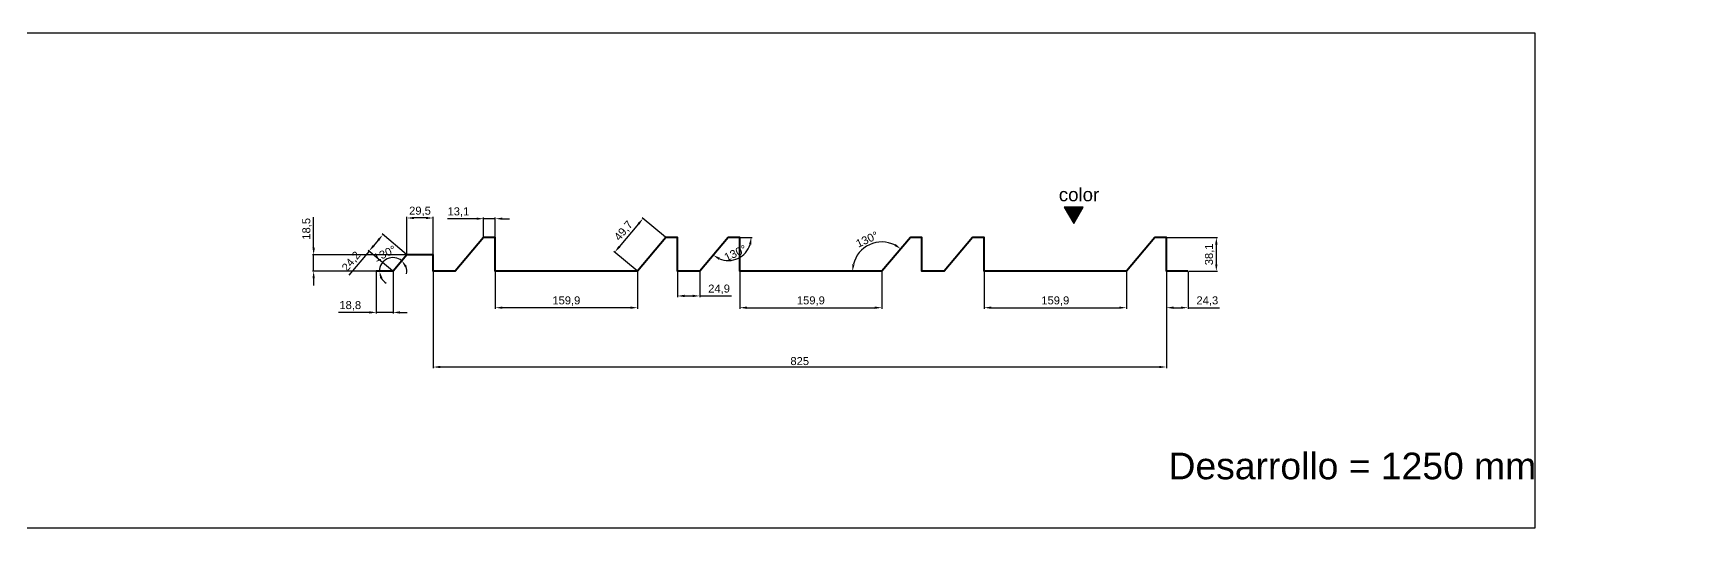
# Model space of a CAD drawing. Header units: millimetres. Extents: x 4334 to 41995838936, y 18500 to 30334.
# Drawn here: x 23997 to 25853, y 21082 to 21640 of the extents above; entities that cross this region are included whole.
import ezdxf

# ---------------------------------------------------------------- set-up
doc = ezdxf.new("R2010")
doc.units = ezdxf.units.MM
doc.layers.add('ANOTACIONES', color=7, linetype='Continuous', plot=False)
doc.layers.add('COTAS1', color=7, linetype='Continuous', lineweight=0)
doc.layers.add('FIBRA NEUTRA', color=1, linetype='Continuous', lineweight=40)
doc.layers.add('RECUADROS', color=253, linetype='Continuous')
doc.styles.get("Standard").update_dxf_attribs({"font": 'arial.ttf'})
doc.dimstyles.new('ISO-25', dxfattribs={"dimtxt": 9, "dimasz": 8, "dimexe": 1.25, "dimexo": 0.625, "dimgap": 2, "dimtad": 1, "dimdec": 1, "dimtxsty": 'Standard', "dimcen": 2.5, "dimadec": 0, "dimazin": 0, "dimtfac": 1, "dimtdec": 1, "dimtmove": 0, "dimatfit": 3, "dimfxl": 1, "dimarcsym": 0})

# ---------------------------------------------------------------- blocks, each defined once
blk = doc.blocks.new('*D661')
at = {"layer": 'COTAS1', "color": 0, "lineweight": -2, "transparency": 16777216}
for p, q in [((24496.2, 21430.4), (24463.4, 21430.4)), ((24504.2, 21409.9), (24504.2, 21431.6)), ((24517.3, 21430.4), (24504.2, 21430.4)), ((24517.3, 21409.9), (24517.3, 21431.6)), ((24525.3, 21430.4), (24533.3, 21430.4))]:
    blk.add_line(p, q, dxfattribs=at)
at = {"layer": 'COTAS1', "color": 0, "transparency": 16777216}
for points in [[(24496.2, 21431.7), (24496.2, 21429.1), (24504.2, 21430.4)], [(24525.3, 21431.7), (24525.3, 21429.1), (24517.3, 21430.4)]]:
    blk.add_solid(points, dxfattribs=at)
at = {"layer": 'Defpoints', "color": 0, "transparency": 16777216}
for p in [(24504.2, 21430.4), (24504.2, 21409.3), (24517.3, 21409.3)]:
    blk.add_point(p, dxfattribs=at)
at = {"layer": 'COTAS1', "color": 0, "transparency": 16777216, "insert": (24475.8, 21437.8), "char_height": 9, "attachment_point": 5}
blk.add_mtext('13,1', dxfattribs=at)
blk = doc.blocks.new('*D662')
at = {"layer": 'COTAS1', "color": 0, "lineweight": -2, "transparency": 16777216}
for p, q in [((24417.9, 21390.4), (24417.9, 21432.4)), ((24439.4, 21431.2), (24425.9, 21431.2)), ((24447.4, 21390.4), (24447.4, 21432.4))]:
    blk.add_line(p, q, dxfattribs=at)
at = {"layer": 'COTAS1', "color": 0, "transparency": 16777216}
for points in [[(24425.9, 21432.5), (24425.9, 21429.9), (24417.9, 21431.2)], [(24439.4, 21432.5), (24439.4, 21429.9), (24447.4, 21431.2)]]:
    blk.add_solid(points, dxfattribs=at)
at = {"layer": 'Defpoints', "color": 0, "transparency": 16777216}
for p in [(24417.9, 21431.2), (24417.9, 21389.7), (24447.4, 21389.7)]:
    blk.add_point(p, dxfattribs=at)
at = {"layer": 'COTAS1', "color": 0, "transparency": 16777216, "insert": (24432.6, 21438.6), "char_height": 9, "attachment_point": 5}
blk.add_mtext('29,5', dxfattribs=at)
blk = doc.blocks.new('*D663')
at = {"layer": 'COTAS1', "color": 0, "lineweight": -2, "transparency": 16777216}
for p, q in [((24517.3, 21370.6), (24517.3, 21328.9)), ((24677.2, 21370.6), (24677.2, 21328.9)), ((24669.2, 21330.2), (24525.3, 21330.2))]:
    blk.add_line(p, q, dxfattribs=at)
at = {"layer": 'COTAS1', "color": 0, "transparency": 16777216}
for points in [[(24525.3, 21331.5), (24525.3, 21328.9), (24517.3, 21330.2)], [(24669.2, 21331.5), (24669.2, 21328.9), (24677.2, 21330.2)]]:
    blk.add_solid(points, dxfattribs=at)
at = {"layer": 'Defpoints', "color": 0, "transparency": 16777216}
for p in [(24517.3, 21371.2), (24677.2, 21371.2), (24517.3, 21330.2)]:
    blk.add_point(p, dxfattribs=at)
at = {"layer": 'COTAS1', "color": 0, "transparency": 16777216, "insert": (24597.2, 21337.6), "char_height": 9, "attachment_point": 5}
blk.add_mtext('159,9', dxfattribs=at)
blk = doc.blocks.new('*D664')
at = {"layer": 'COTAS1', "color": 0, "lineweight": -2, "transparency": 16777216}
for p, q in [((24792.2, 21370.6), (24792.2, 21328.9)), ((24952, 21370.6), (24952, 21328.9)), ((24800.2, 21330.2), (24944, 21330.2))]:
    blk.add_line(p, q, dxfattribs=at)
at = {"layer": 'COTAS1', "color": 0, "transparency": 16777216}
for points in [[(24800.2, 21331.5), (24800.2, 21328.9), (24792.2, 21330.2)], [(24944, 21331.5), (24944, 21328.9), (24952, 21330.2)]]:
    blk.add_solid(points, dxfattribs=at)
at = {"layer": 'Defpoints', "color": 0, "transparency": 16777216}
for p in [(24792.2, 21371.2), (24952, 21371.2), (24952, 21330.2)]:
    blk.add_point(p, dxfattribs=at)
at = {"layer": 'COTAS1', "color": 0, "transparency": 16777216, "insert": (24872.1, 21337.6), "char_height": 9, "attachment_point": 5}
blk.add_mtext('159,9', dxfattribs=at)
blk = doc.blocks.new('*D665')
at = {"layer": 'COTAS1', "color": 0, "lineweight": -2, "transparency": 16777216}
for p, q in [((25067, 21370.6), (25067, 21328.9)), ((25226.9, 21370.6), (25226.9, 21328.9)), ((25075, 21330.2), (25218.9, 21330.2))]:
    blk.add_line(p, q, dxfattribs=at)
at = {"layer": 'COTAS1', "color": 0, "transparency": 16777216}
for points in [[(25075, 21331.5), (25075, 21328.9), (25067, 21330.2)], [(25218.9, 21331.5), (25218.9, 21328.9), (25226.9, 21330.2)]]:
    blk.add_solid(points, dxfattribs=at)
at = {"layer": 'Defpoints', "color": 0, "transparency": 16777216}
for p in [(25067, 21371.2), (25226.9, 21371.2), (25226.9, 21330.2)]:
    blk.add_point(p, dxfattribs=at)
at = {"layer": 'COTAS1', "color": 0, "transparency": 16777216, "insert": (25147, 21337.6), "char_height": 9, "attachment_point": 5}
blk.add_mtext('159,9', dxfattribs=at)
blk = doc.blocks.new('*D666')
at = {"layer": 'COTAS1', "color": 0, "lineweight": -2, "transparency": 16777216}
for p, q in [((25271.9, 21370.6), (25271.9, 21328.9)), ((25296.2, 21370.6), (25296.2, 21328.9)), ((25279.9, 21330.2), (25288.2, 21330.2)), ((25296.2, 21330.2), (25331.7, 21330.2))]:
    blk.add_line(p, q, dxfattribs=at)
at = {"layer": 'COTAS1', "color": 0, "transparency": 16777216}
for points in [[(25279.9, 21331.5), (25279.9, 21328.9), (25271.9, 21330.2)], [(25288.2, 21331.5), (25288.2, 21328.9), (25296.2, 21330.2)]]:
    blk.add_solid(points, dxfattribs=at)
at = {"layer": 'Defpoints', "color": 0, "transparency": 16777216}
for p in [(25271.9, 21371.2), (25296.2, 21371.2), (25296.2, 21330.2)]:
    blk.add_point(p, dxfattribs=at)
at = {"layer": 'COTAS1', "color": 0, "transparency": 16777216, "insert": (25317.9, 21337.6), "char_height": 9, "attachment_point": 5}
blk.add_mtext('24,3', dxfattribs=at)
blk = doc.blocks.new('*D667')
at = {"layer": 'COTAS1', "color": 0, "lineweight": -2, "transparency": 16777216}
for p, q in [((24447.4, 21370.6), (24447.4, 21262.2)), ((25271.9, 21370.6), (25271.9, 21262.2)), ((25263.9, 21263.4), (24455.4, 21263.4))]:
    blk.add_line(p, q, dxfattribs=at)
at = {"layer": 'COTAS1', "color": 0, "transparency": 16777216}
for points in [[(24455.4, 21264.7), (24455.4, 21262.1), (24447.4, 21263.4)], [(25263.9, 21264.7), (25263.9, 21262.1), (25271.9, 21263.4)]]:
    blk.add_solid(points, dxfattribs=at)
at = {"layer": 'Defpoints', "color": 0, "transparency": 16777216}
for p in [(24447.4, 21371.2), (25271.9, 21371.2), (24447.4, 21263.4)]:
    blk.add_point(p, dxfattribs=at)
at = {"layer": 'COTAS1', "color": 0, "transparency": 16777216, "insert": (24859.6, 21270), "char_height": 9, "attachment_point": 5}
blk.add_mtext('825', dxfattribs=at)
blk = doc.blocks.new('*D668')
at = {"layer": 'COTAS1', "color": 0, "lineweight": -2, "transparency": 16777216}
for p, q in [((24708.6, 21409.7), (24682.6, 21431.5)), ((24678.4, 21424.6), (24656.7, 21398.8)), ((24676.7, 21371.6), (24650.6, 21393.5))]:
    blk.add_line(p, q, dxfattribs=at)
at = {"layer": 'COTAS1', "color": 0, "transparency": 16777216}
for points in [[(24677.4, 21425.5), (24679.4, 21423.8), (24683.5, 21430.7)], [(24655.7, 21399.7), (24657.8, 21398), (24651.6, 21392.7)]]:
    blk.add_solid(points, dxfattribs=at)
at = {"layer": 'Defpoints', "color": 0, "transparency": 16777216}
for p in [(24651.6, 21392.7), (24709.1, 21409.3), (24677.2, 21371.2)]:
    blk.add_point(p, dxfattribs=at)
at = {"layer": 'COTAS1', "color": 0, "transparency": 16777216, "insert": (24661.9, 21416.5), "char_height": 9, "attachment_point": 5, "rotation": 50}
blk.add_mtext('49,7', dxfattribs=at)
blk = doc.blocks.new('*D669')
at = {"layer": 'COTAS1', "color": 0, "lineweight": -2, "transparency": 16777216}
for p, q in [((25272.6, 21409.3), (25329.3, 21409.3)), ((25328.1, 21379.2), (25328.1, 21401.3)), ((25296.8, 21371.2), (25329.3, 21371.2))]:
    blk.add_line(p, q, dxfattribs=at)
at = {"layer": 'COTAS1', "color": 0, "transparency": 16777216}
for points in [[(25326.7, 21401.3), (25329.4, 21401.3), (25328.1, 21409.3)], [(25326.7, 21379.2), (25329.4, 21379.2), (25328.1, 21371.2)]]:
    blk.add_solid(points, dxfattribs=at)
at = {"layer": 'Defpoints', "color": 0, "transparency": 16777216}
for p in [(25271.9, 21409.3), (25328.1, 21409.3), (25296.2, 21371.2)]:
    blk.add_point(p, dxfattribs=at)
at = {"layer": 'COTAS1', "color": 0, "transparency": 16777216, "insert": (25320.6, 21390.2), "char_height": 9, "attachment_point": 5, "rotation": 90}
blk.add_mtext('38,1', dxfattribs=at)
blk = doc.blocks.new('*D670')
at = {"layer": 'COTAS1', "color": 0, "lineweight": -2, "transparency": 16777216}
blk.add_arc((24952, 21371.2), 33, 63.9087, 166.0913, dxfattribs=at)
at = {"layer": 'COTAS1', "color": 0, "transparency": 16777216}
for points in [[(24967.3, 21402), (24965.9, 21399.8), (24973.3, 21396.5)], [(24921.3, 21379), (24918.7, 21379.3), (24919, 21371.2)]]:
    blk.add_solid(points, dxfattribs=at)
at = {"layer": 'Defpoints', "color": 0, "transparency": 16777216}
for p in [(24950.1, 21404.2), (24984, 21409.3), (24792.2, 21371.2), (24952, 21371.2), (24952, 21371.2)]:
    blk.add_point(p, dxfattribs=at)
at = {"layer": 'COTAS1', "color": 0, "transparency": 16777216, "insert": (24935.3, 21407.1), "char_height": 9, "attachment_point": 5, "rotation": 25}
blk.add_mtext('130°', dxfattribs=at)
blk = doc.blocks.new('*D671')
at = {"layer": 'COTAS1', "color": 0, "lineweight": -2, "transparency": 16777216}
blk.add_line((24792.8, 21409.3), (24806.3, 21409.3), dxfattribs=at)
blk.add_arc((24779.1, 21409.3), 26, 247.7135, 342.2865, dxfattribs=at)
at = {"layer": 'COTAS1', "color": 0, "transparency": 16777216}
for points in [[(24802.5, 21401.6), (24805.1, 21401.2), (24805, 21409.3)], [(24768.5, 21384.1), (24769.9, 21386.4), (24762.4, 21389.4)]]:
    blk.add_solid(points, dxfattribs=at)
at = {"layer": 'Defpoints', "color": 0, "transparency": 16777216}
for p in [(24779.1, 21409.3), (24779.1, 21409.3), (24792.2, 21409.3), (24780.6, 21383.3), (24747.1, 21371.2)]:
    blk.add_point(p, dxfattribs=at)
at = {"layer": 'COTAS1', "color": 0, "transparency": 16777216, "insert": (24787.2, 21391.7), "char_height": 9, "attachment_point": 5, "rotation": 25}
blk.add_mtext('130°', dxfattribs=at)
blk = doc.blocks.new('*D672')
at = {"layer": 'COTAS1', "color": 0, "lineweight": -2, "transparency": 16777216}
for start, end in [(50, 180), (349.6534, 19.8267), (210.1733, 240.3466)]:
    blk.add_arc((24402.3, 21371.2), 15.4, start, end, dxfattribs=at)
at = {"layer": 'COTAS1', "color": 0, "transparency": 16777216}
for points in [[(24415.7, 21375.7), (24417.9, 21377.2), (24412.2, 21383)], [(24387.7, 21363.1), (24390.3, 21363.8), (24387, 21371.2)]]:
    blk.add_solid(points, dxfattribs=at)
at = {"layer": 'Defpoints', "color": 0, "transparency": 16777216}
for p in [(24401.4, 21386.6), (24417.9, 21389.7), (24383.5, 21371.2), (24402.3, 21371.2), (24402.3, 21371.2)]:
    blk.add_point(p, dxfattribs=at)
at = {"layer": 'COTAS1', "color": 0, "transparency": 16777216, "insert": (24393, 21391.1), "char_height": 9, "attachment_point": 5, "rotation": 25}
blk.add_mtext('130°', dxfattribs=at)
blk = doc.blocks.new('*D673')
at = {"layer": 'COTAS1', "color": 0, "lineweight": -2, "transparency": 16777216}
for p, q in [((24417.4, 21390.1), (24389.9, 21413.2)), ((24375.3, 21393.9), (24352.5, 21366.7)), ((24401.8, 21371.6), (24374.4, 21394.7)), ((24385.7, 21406.3), (24380.5, 21400))]:
    blk.add_line(p, q, dxfattribs=at)
at = {"layer": 'COTAS1', "color": 0, "transparency": 16777216}
for points in [[(24384.7, 21407.1), (24386.7, 21405.4), (24390.9, 21412.4)], [(24379.4, 21400.8), (24381.5, 21399.1), (24375.3, 21393.9)]]:
    blk.add_solid(points, dxfattribs=at)
at = {"layer": 'Defpoints', "color": 0, "transparency": 16777216}
for p in [(24375.3, 21393.9), (24417.9, 21389.7), (24402.3, 21371.2)]:
    blk.add_point(p, dxfattribs=at)
at = {"layer": 'COTAS1', "color": 0, "transparency": 16777216, "insert": (24355.7, 21382), "char_height": 9, "attachment_point": 5, "rotation": 50}
blk.add_mtext('24,2', dxfattribs=at)
blk = doc.blocks.new('*D674')
at = {"layer": 'COTAS1', "color": 0, "lineweight": -2, "transparency": 16777216}
for p, q in [((24383.5, 21370.6), (24383.5, 21323.6)), ((24402.3, 21370.6), (24402.3, 21323.6)), ((24375.5, 21324.9), (24340.9, 21324.9)), ((24402.3, 21324.9), (24383.5, 21324.9)), ((24410.3, 21324.9), (24418.3, 21324.9))]:
    blk.add_line(p, q, dxfattribs=at)
at = {"layer": 'COTAS1', "color": 0, "transparency": 16777216}
for points in [[(24375.5, 21326.2), (24375.5, 21323.5), (24383.5, 21324.9)], [(24410.3, 21326.2), (24410.3, 21323.5), (24402.3, 21324.9)]]:
    blk.add_solid(points, dxfattribs=at)
at = {"layer": 'Defpoints', "color": 0, "transparency": 16777216}
for p in [(24383.5, 21371.2), (24402.3, 21371.2), (24383.5, 21324.9)]:
    blk.add_point(p, dxfattribs=at)
at = {"layer": 'COTAS1', "color": 0, "transparency": 16777216, "insert": (24354.2, 21332.3), "char_height": 9, "attachment_point": 5}
blk.add_mtext('18,8', dxfattribs=at)
blk = doc.blocks.new('*D675')
at = {"layer": 'COTAS1', "color": 0, "lineweight": -2, "transparency": 16777216}
for p, q in [((24722.2, 21370.6), (24722.2, 21342.2)), ((24747.1, 21370.6), (24747.1, 21342.2)), ((24730.2, 21343.4), (24739.1, 21343.4)), ((24747.1, 21343.4), (24782.7, 21343.4))]:
    blk.add_line(p, q, dxfattribs=at)
at = {"layer": 'COTAS1', "color": 0, "transparency": 16777216}
for points in [[(24730.2, 21344.8), (24730.2, 21342.1), (24722.2, 21343.4)], [(24739.1, 21344.8), (24739.1, 21342.1), (24747.1, 21343.4)]]:
    blk.add_solid(points, dxfattribs=at)
at = {"layer": 'Defpoints', "color": 0, "transparency": 16777216}
for p in [(24722.2, 21371.2), (24747.1, 21371.2), (24747.1, 21343.4)]:
    blk.add_point(p, dxfattribs=at)
at = {"layer": 'COTAS1', "color": 0, "transparency": 16777216, "insert": (24768.9, 21350.9), "char_height": 9, "attachment_point": 5}
blk.add_mtext('24,9', dxfattribs=at)
blk = doc.blocks.new('*D660')
at = {"layer": 'COTAS1', "color": 0, "lineweight": -2, "transparency": 16777216}
for p, q in [((24313, 21397.7), (24313, 21432.3)), ((24417.2, 21389.7), (24311.8, 21389.7)), ((24313, 21371.2), (24313, 21389.7)), ((24382.9, 21371.2), (24311.8, 21371.2)), ((24313, 21363.2), (24313, 21355.2))]:
    blk.add_line(p, q, dxfattribs=at)
at = {"layer": 'COTAS1', "color": 0, "transparency": 16777216}
for points in [[(24311.7, 21397.7), (24314.4, 21397.7), (24313, 21389.7)], [(24311.7, 21363.2), (24314.4, 21363.2), (24313, 21371.2)]]:
    blk.add_solid(points, dxfattribs=at)
at = {"layer": 'Defpoints', "color": 0, "transparency": 16777216}
for p in [(24313, 21389.7), (24417.9, 21389.7), (24383.5, 21371.2)]:
    blk.add_point(p, dxfattribs=at)
at = {"layer": 'COTAS1', "color": 0, "transparency": 16777216, "insert": (24305.6, 21419), "char_height": 9, "attachment_point": 5, "rotation": 90}
blk.add_mtext('18,5', dxfattribs=at)
blk = doc.blocks.new('Color superior')
at = {"layer": 'ANOTACIONES'}
h = blk.add_hatch(color=256, dxfattribs=at)
h.dxf.hatch_style = 1
h.paths.add_polyline_path([(10.7, 18.6), (-10.7, 18.6), (0, 0)])
blk.add_lwpolyline([(0, 0), (10.7, 18.6), (-10.7, 18.6)], close=True, dxfattribs=at)
at = {"layer": 'ANOTACIONES', "insert": (-16.7, 40.1), "char_height": 15, "attachment_point": 1}
blk.add_mtext_dynamic_manual_height_columns('color', width=249.804, gutter_width=75, heights=[0], dxfattribs=at)

msp = doc.modelspace()

# ---------------------------------------------------------------- linework, layer by layer
at = {"layer": 'FIBRA NEUTRA', "linetype": 'Continuous'}
msp.add_lwpolyline([(25296.18, 21371.21), (25271.93, 21371.21), (25271.93, 21409.26), (25258.83, 21409.26), (25226.9, 21371.21), (25067.01, 21371.21), (25067.01, 21409.26), (25053.91, 21409.26), (25021.98, 21371.21), (24997.08, 21371.21), (24997.08, 21409.26), (24983.98, 21409.26), (24952.05, 21371.21), (24792.15, 21371.21), (24792.15, 21409.27), (24779.05, 21409.27), (24747.12, 21371.21), (24722.22, 21371.21), (24722.22, 21409.27), (24709.12, 21409.27), (24677.19, 21371.21), (24517.29, 21371.21), (24517.29, 21409.27), (24504.19, 21409.27), (24472.26, 21371.21), (24447.35, 21371.21), (24447.35, 21389.74), (24417.87, 21389.74), (24402.32, 21371.21), (24383.5, 21371.21)], dxfattribs=at)
at = {"layer": 'RECUADROS', "color": 0, "lineweight": 30}
msp.add_lwpolyline([(23865.91, 21639.54), (25686.18, 21639.54), (25686.18, 21082.09), (23865.91, 21082.09)], close=True, dxfattribs=at)

# ---------------------------------------------------------------- block references
at = {"layer": 'ANOTACIONES'}
msp.add_blockref('Color superior', (25167.64, 21424.96), dxfattribs=at)

# ---------------------------------------------------------------- texts
at = {"layer": 'ANOTACIONES', "insert": (25274.34, 21167), "char_height": 30, "attachment_point": 1}
msp.add_mtext_dynamic_manual_height_columns('Desarrollo = 1250 mm', width=6765.1618, gutter_width=150, heights=[0], dxfattribs=at)

# ---------------------------------------------------------------- dimensions: what is measured, and where the dimension line sits
at = {"layer": 'COTAS1'}
for base, p1, p2, picture, middle in [((24313.03, 21389.74), (24383.5, 21371.21), (24417.87, 21389.74), '*D660', (24305.62, 21419.04)), ((25328.0544, 21409.2628), (25296.1838, 21371.2094), (25271.9338, 21409.2628), '*D669', (25320.6458, 21390.2361))]:
    dim = msp.add_linear_dim(base=base, p1=p1, p2=p2, angle=90, dimstyle='ISO-25', dxfattribs=at)
    dim.commit()
    dim.dimension.update_dxf_attribs({"geometry": picture, "text_midpoint": middle})
for base, p1, p2, picture, middle in [((24417.87, 21431.19), (24447.35, 21389.74), (24417.87, 21389.74), '*D662', (24432.61, 21438.59)), ((24504.19, 21430.4), (24517.29, 21409.27), (24504.19, 21409.27), '*D661', (24475.79, 21437.8)), ((24383.5, 21324.85), (24402.32, 21371.21), (24383.5, 21371.21), '*D674', (24354.22, 21332.26)), ((24517.29, 21330.2), (24677.19, 21371.21), (24517.29, 21371.21), '*D663', (24597.24, 21337.6)), ((24747.12, 21343.45), (24722.22, 21371.21), (24747.12, 21371.21), '*D675', (24768.9, 21350.86)), ((24952.05, 21330.2), (24792.15, 21371.21), (24952.05, 21371.21), '*D664', (24872.1, 21337.6)), ((25226.9, 21330.2), (25067.01, 21371.21), (25226.9, 21371.21), '*D665', (25146.96, 21337.6)), ((25296.18381072, 21330.19526569), (25271.93381072, 21371.20944564), (25296.18381072, 21371.20944564), '*D666', (25317.94949967, 21337.60386051))]:
    dim = msp.add_linear_dim(base=base, p1=p1, p2=p2, dimstyle='ISO-25', dxfattribs=at)
    dim.commit()
    dim.dimension.update_dxf_attribs({"geometry": picture, "text_midpoint": middle})
for p1, p2, distance, picture, middle in [((24709.12, 21409.27), (24677.19, 21371.21), -33.42, '*D668', (24661.88, 21416.48)), ((24417.87, 21389.74), (24402.32, 21371.21), -35.24, '*D673', (24355.69, 21381.99))]:
    dim = msp.add_aligned_dim(p1=p1, p2=p2, distance=distance, dimstyle='ISO-25', dxfattribs=at)
    dim.commit()
    dim.dimension.update_dxf_attribs({"geometry": picture, "text_midpoint": middle})
for base, line1, line2, picture, middle in [((24950.13, 21404.19), ((24952.05, 21371.21), (24792.15, 21371.21)), ((24983.98, 21409.26), (24952.05, 21371.21)), '*D670', (24935.3, 21407.13)), ((24401.43, 21386.55), ((24402.32, 21371.21), (24383.5, 21371.21)), ((24417.87, 21389.74), (24402.32, 21371.21)), '*D672', (24393.04, 21391.12)), ((24780.56, 21383.33), ((24792.15, 21409.27), (24779.05, 21409.27)), ((24779.05, 21409.27), (24747.12, 21371.21)), '*D671', (24787.24, 21391.7))]:
    dim = msp.add_angular_dim_2l(base=base, line1=line1, line2=line2, dimstyle='ISO-25', dxfattribs=at)
    dim.commit()
    dim.dimension.update_dxf_attribs({"geometry": picture, "text_midpoint": middle})
dim = msp.add_linear_dim(base=(24447.35, 21263.4), p1=(25271.93, 21371.21), p2=(24447.35, 21371.21), text='825', dimstyle='ISO-25', dxfattribs=at)
dim.commit()
dim.dimension.update_dxf_attribs({"geometry": '*D667', "text_midpoint": (24859.64, 21270)})

doc.saveas('drawing.dxf')
